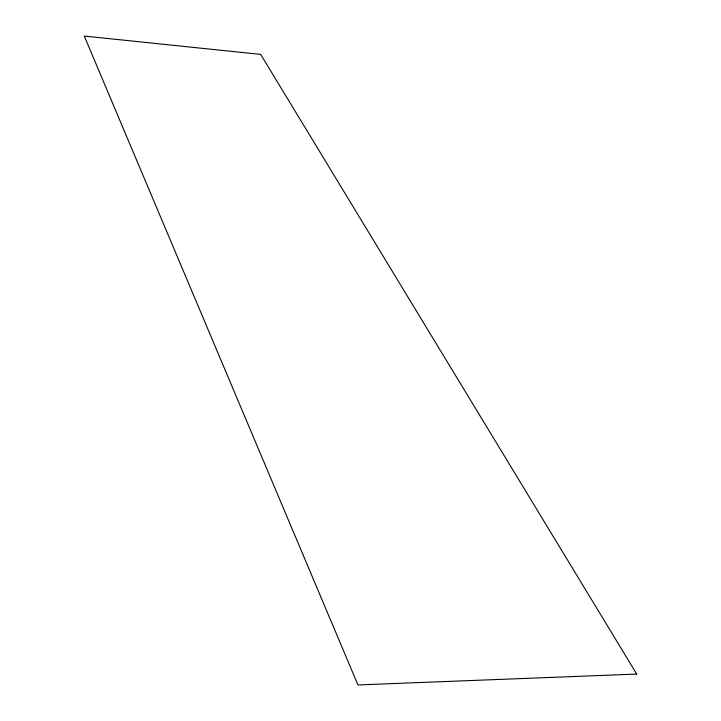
<?xml version="1.0" encoding="UTF-8"?>
<svg xmlns="http://www.w3.org/2000/svg" width="721" height="721" viewBox="0 0 721 721"><rect width="100%" height="100%" fill="white"/><g stroke="black" fill="none" stroke-linecap="round" stroke-linejoin="round"><path stroke-width="1.08" d="M636.724 674.063L357.949 684.95L84.276 36.05L260.696 54.417L636.724 674.063"/></g></svg>
